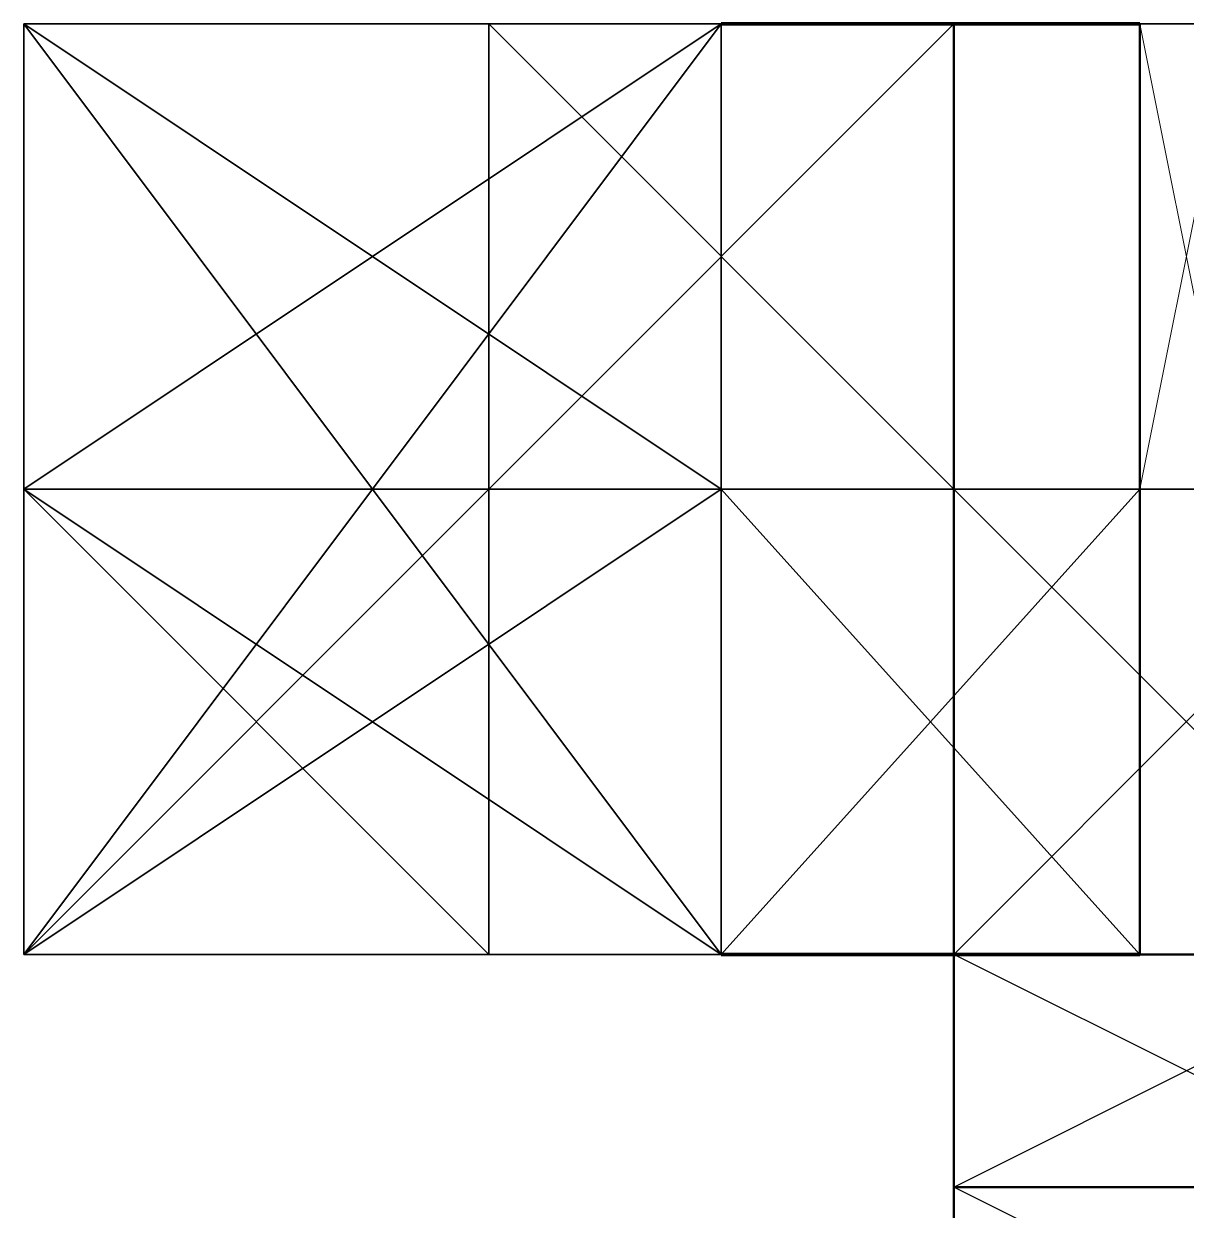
# Model space of a CAD drawing. Header units: metres. Extents: x 0 to 40, y 0 to 40.
# Drawn here: x 0 to 20, y 19.6 to 40 of the extents above; entities that cross this region are included whole.
import ezdxf

# ---------------------------------------------------------------- set-up
doc = ezdxf.new("R2010")
doc.units = ezdxf.units.M
for name, color, linetype, lineweight in [('beam_x', 3, 'Continuous', 35), ('beam_y', 30, 'Continuous', 35), ('brace_floor', 7, 'Continuous', 18), ('brace_space', 250, 'Continuous', 35), ('brace_xz', 1, 'Continuous', 25), ('brace_yz', 6, 'Continuous', 25), ('bridge_beam', 6, 'Continuous', 50), ('bridge_brace_bot', 220, 'Continuous', 30), ('bridge_brace_face', 230, 'Continuous', 30), ('bridge_brace_top', 210, 'Continuous', 30), ('bridge_column', 200, 'Continuous', 40), ('bridge_shear_yz', 10, 'Continuous', 40), ('bridge_truss_side', 6, 'Continuous', 35), ('column', 5, 'Continuous', 50), ('core_wall', 44, 'Continuous', 50), ('shear_wall_xz', 140, 'Continuous', 70)]:
    doc.layers.add(name, color=color, linetype=linetype, lineweight=lineweight)

msp = doc.modelspace()

# ---------------------------------------------------------------- linework, layer by layer
at = {"layer": 'beam_x'}
for p, q in [((0, 40), (8, 40)), ((0, 40, 9), (8, 40, 9)), ((0, 40, 15), (8, 40, 15)), ((0, 40, 21), (8, 40, 21)), ((0, 40, 27), (8, 40, 27)), ((0, 40, 33), (8, 40, 33)), ((0, 40, 39), (8, 40, 39)), ((0, 40, 45), (8, 40, 45)), ((0, 40, 51), (8, 40, 51)), ((0, 40, 57), (8, 40, 57)), ((0, 40, 63), (8, 40, 63)), ((0, 40, 69), (8, 40, 69)), ((0, 40, 75), (8, 40, 75)), ((8, 40), (16, 40)), ((8, 40, 9), (16, 40, 9)), ((8, 40, 15), (16, 40, 15)), ((8, 40, 21), (16, 40, 21)), ((8, 40, 27), (16, 40, 27)), ((8, 40, 33), (16, 40, 33)), ((8, 40, 39), (16, 40, 39)), ((8, 40, 45), (16, 40, 45)), ((8, 40, 51), (16, 40, 51)), ((8, 40, 57), (16, 40, 57)), ((8, 40, 63), (16, 40, 63)), ((8, 40, 69), (16, 40, 69)), ((8, 40, 75), (16, 40, 75)), ((12, 40, 81), (19.2, 40, 81)), ((12, 40, 87), (19.2, 40, 87)), ((12, 40, 93), (19.2, 40, 93)), ((12, 40, 99), (19.2, 40, 99)), ((12, 40, 105), (19.2, 40, 105)), ((12, 40, 111), (19.2, 40, 111)), ((12, 40, 117), (19.2, 40, 117)), ((12, 40, 123), (19.2, 40, 123)), ((12, 40, 129), (19.2, 40, 129)), ((12, 40, 135), (19.2, 40, 135)), ((12, 40, 141), (19.2, 40, 141)), ((12, 40, 147), (19.2, 40, 147)), ((12, 40, 153), (19.2, 40, 153)), ((16, 40), (24, 40)), ((16, 40, 9), (24, 40, 9)), ((16, 40, 15), (24, 40, 15)), ((16, 40, 21), (24, 40, 21)), ((16, 40, 27), (24, 40, 27)), ((16, 40, 33), (24, 40, 33)), ((16, 40, 39), (24, 40, 39)), ((16, 40, 45), (24, 40, 45)), ((16, 40, 51), (24, 40, 51)), ((16, 40, 57), (24, 40, 57)), ((16, 40, 63), (24, 40, 63)), ((16, 40, 69), (24, 40, 69)), ((16, 40, 75), (24, 40, 75)), ((19.2, 40, 81), (20.8, 40, 81)), ((19.2, 40, 87), (20.8, 40, 87)), ((19.2, 40, 93), (20.8, 40, 93)), ((19.2, 40, 99), (20.8, 40, 99)), ((19.2, 40, 105), (20.8, 40, 105)), ((19.2, 40, 111), (20.8, 40, 111)), ((19.2, 40, 117), (20.8, 40, 117)), ((19.2, 40, 123), (20.8, 40, 123)), ((19.2, 40, 129), (20.8, 40, 129)), ((19.2, 40, 135), (20.8, 40, 135)), ((19.2, 40, 141), (20.8, 40, 141)), ((19.2, 40, 147), (20.8, 40, 147)), ((19.2, 40, 153), (20.8, 40, 153)), ((0, 32), (8, 32)), ((0, 32, 9), (8, 32, 9)), ((0, 32, 15), (8, 32, 15)), ((0, 32, 21), (8, 32, 21)), ((0, 32, 27), (8, 32, 27)), ((0, 32, 33), (8, 32, 33)), ((0, 32, 39), (8, 32, 39)), ((0, 32, 45), (8, 32, 45)), ((0, 32, 51), (8, 32, 51)), ((0, 32, 57), (8, 32, 57)), ((0, 32, 63), (8, 32, 63)), ((0, 32, 69), (8, 32, 69)), ((0, 32, 75), (8, 32, 75)), ((8, 32), (16, 32)), ((8, 32, 9), (16, 32, 9)), ((8, 32, 15), (16, 32, 15)), ((8, 32, 21), (16, 32, 21)), ((8, 32, 27), (16, 32, 27)), ((8, 32, 33), (16, 32, 33)), ((8, 32, 39), (16, 32, 39)), ((8, 32, 45), (16, 32, 45)), ((8, 32, 51), (16, 32, 51)), ((8, 32, 57), (16, 32, 57)), ((8, 32, 63), (16, 32, 63)), ((8, 32, 69), (16, 32, 69)), ((8, 32, 75), (16, 32, 75)), ((12, 32, 81), (19.2, 32, 81)), ((12, 32, 87), (19.2, 32, 87)), ((12, 32, 93), (19.2, 32, 93)), ((12, 32, 99), (19.2, 32, 99)), ((12, 32, 105), (19.2, 32, 105)), ((12, 32, 111), (19.2, 32, 111)), ((12, 32, 117), (19.2, 32, 117)), ((12, 32, 123), (19.2, 32, 123)), ((12, 32, 129), (19.2, 32, 129)), ((12, 32, 135), (19.2, 32, 135)), ((12, 32, 141), (19.2, 32, 141)), ((12, 32, 147), (19.2, 32, 147)), ((12, 32, 153), (19.2, 32, 153)), ((16, 32), (24, 32)), ((16, 32, 9), (24, 32, 9)), ((16, 32, 15), (24, 32, 15)), ((16, 32, 21), (24, 32, 21)), ((16, 32, 27), (24, 32, 27)), ((16, 32, 33), (24, 32, 33)), ((16, 32, 39), (24, 32, 39)), ((16, 32, 45), (24, 32, 45)), ((16, 32, 51), (24, 32, 51)), ((16, 32, 57), (24, 32, 57)), ((16, 32, 63), (24, 32, 63)), ((16, 32, 69), (24, 32, 69)), ((16, 32, 75), (24, 32, 75)), ((19.2, 32, 81), (20.8, 32, 81)), ((19.2, 32, 87), (20.8, 32, 87)), ((19.2, 32, 93), (20.8, 32, 93)), ((19.2, 32, 99), (20.8, 32, 99)), ((19.2, 32, 105), (20.8, 32, 105)), ((19.2, 32, 111), (20.8, 32, 111)), ((19.2, 32, 117), (20.8, 32, 117)), ((19.2, 32, 123), (20.8, 32, 123)), ((19.2, 32, 129), (20.8, 32, 129)), ((19.2, 32, 135), (20.8, 32, 135)), ((19.2, 32, 141), (20.8, 32, 141)), ((19.2, 32, 147), (20.8, 32, 147)), ((19.2, 32, 153), (20.8, 32, 153)), ((0, 24), (8, 24)), ((0, 24, 9), (8, 24, 9)), ((0, 24, 15), (8, 24, 15)), ((0, 24, 21), (8, 24, 21)), ((0, 24, 27), (8, 24, 27)), ((0, 24, 33), (8, 24, 33)), ((0, 24, 39), (8, 24, 39)), ((0, 24, 45), (8, 24, 45)), ((0, 24, 51), (8, 24, 51)), ((0, 24, 57), (8, 24, 57)), ((0, 24, 63), (8, 24, 63)), ((0, 24, 69), (8, 24, 69)), ((0, 24, 75), (8, 24, 75)), ((8, 24), (16, 24)), ((8, 24, 9), (16, 24, 9)), ((8, 24, 15), (16, 24, 15)), ((8, 24, 21), (16, 24, 21)), ((8, 24, 27), (16, 24, 27)), ((8, 24, 33), (16, 24, 33)), ((8, 24, 39), (16, 24, 39)), ((8, 24, 45), (16, 24, 45)), ((8, 24, 51), (16, 24, 51)), ((8, 24, 57), (16, 24, 57)), ((8, 24, 63), (16, 24, 63)), ((8, 24, 69), (16, 24, 69)), ((8, 24, 75), (16, 24, 75)), ((12, 24, 81), (19.2, 24, 81)), ((12, 24, 87), (19.2, 24, 87)), ((12, 24, 93), (19.2, 24, 93)), ((12, 24, 99), (19.2, 24, 99)), ((12, 24, 105), (19.2, 24, 105)), ((12, 24, 111), (19.2, 24, 111)), ((12, 24, 117), (19.2, 24, 117)), ((12, 24, 123), (19.2, 24, 123)), ((12, 24, 129), (19.2, 24, 129)), ((12, 24, 135), (19.2, 24, 135)), ((12, 24, 141), (19.2, 24, 141)), ((12, 24, 147), (19.2, 24, 147)), ((12, 24, 153), (19.2, 24, 153)), ((16, 24), (24, 24)), ((16, 24, 9), (24, 24, 9)), ((16, 24, 15), (24, 24, 15)), ((16, 24, 21), (24, 24, 21)), ((16, 24, 27), (24, 24, 27)), ((16, 24, 33), (24, 24, 33)), ((16, 24, 39), (24, 24, 39)), ((16, 24, 45), (24, 24, 45)), ((16, 24, 51), (24, 24, 51)), ((16, 24, 57), (24, 24, 57)), ((16, 24, 63), (24, 24, 63)), ((16, 24, 69), (24, 24, 69)), ((16, 24, 75), (24, 24, 75)), ((19.2, 24, 81), (20.8, 24, 81)), ((19.2, 24, 87), (20.8, 24, 87)), ((19.2, 24, 93), (20.8, 24, 93)), ((19.2, 24, 99), (20.8, 24, 99)), ((19.2, 24, 105), (20.8, 24, 105)), ((19.2, 24, 111), (20.8, 24, 111)), ((19.2, 24, 117), (20.8, 24, 117)), ((19.2, 24, 123), (20.8, 24, 123)), ((19.2, 24, 129), (20.8, 24, 129)), ((19.2, 24, 135), (20.8, 24, 135)), ((19.2, 24, 141), (20.8, 24, 141)), ((19.2, 24, 147), (20.8, 24, 147)), ((19.2, 24, 153), (20.8, 24, 153))]:
    msp.add_line(p, q, dxfattribs=at)
at = {"layer": 'beam_y'}
for p, q in [((0, 32), (0, 40)), ((0, 32, 9), (0, 40, 9)), ((0, 32, 15), (0, 40, 15)), ((0, 32, 21), (0, 40, 21)), ((0, 32, 27), (0, 40, 27)), ((0, 32, 33), (0, 40, 33)), ((0, 32, 39), (0, 40, 39)), ((0, 32, 45), (0, 40, 45)), ((0, 32, 51), (0, 40, 51)), ((0, 32, 57), (0, 40, 57)), ((0, 32, 63), (0, 40, 63)), ((0, 32, 69), (0, 40, 69)), ((0, 32, 75), (0, 40, 75)), ((8, 32), (8, 40)), ((8, 32, 9), (8, 40, 9)), ((8, 32, 15), (8, 40, 15)), ((8, 32, 21), (8, 40, 21)), ((8, 32, 27), (8, 40, 27)), ((8, 32, 33), (8, 40, 33)), ((8, 32, 39), (8, 40, 39)), ((8, 32, 45), (8, 40, 45)), ((8, 32, 51), (8, 40, 51)), ((8, 32, 57), (8, 40, 57)), ((8, 32, 63), (8, 40, 63)), ((8, 32, 69), (8, 40, 69)), ((8, 32, 75), (8, 40, 75)), ((12, 32, 81), (12, 40, 81)), ((12, 32, 87), (12, 40, 87)), ((12, 32, 93), (12, 40, 93)), ((12, 32, 99), (12, 40, 99)), ((12, 32, 105), (12, 40, 105)), ((12, 32, 111), (12, 40, 111)), ((12, 32, 117), (12, 40, 117)), ((12, 32, 123), (12, 40, 123)), ((12, 32, 129), (12, 40, 129)), ((12, 32, 135), (12, 40, 135)), ((12, 32, 141), (12, 40, 141)), ((12, 32, 147), (12, 40, 147)), ((12, 32, 153), (12, 40, 153)), ((16, 32), (16, 40)), ((16, 32, 9), (16, 40, 9)), ((16, 32, 15), (16, 40, 15)), ((16, 32, 21), (16, 40, 21)), ((16, 32, 27), (16, 40, 27)), ((16, 32, 33), (16, 40, 33)), ((16, 32, 39), (16, 40, 39)), ((16, 32, 45), (16, 40, 45)), ((16, 32, 51), (16, 40, 51)), ((16, 32, 57), (16, 40, 57)), ((16, 32, 63), (16, 40, 63)), ((16, 32, 69), (16, 40, 69)), ((16, 32, 75), (16, 40, 75)), ((19.2, 32, 81), (19.2, 40, 81)), ((19.2, 32, 87), (19.2, 40, 87)), ((19.2, 32, 93), (19.2, 40, 93)), ((19.2, 32, 99), (19.2, 40, 99)), ((19.2, 32, 105), (19.2, 40, 105)), ((19.2, 32, 111), (19.2, 40, 111)), ((19.2, 32, 117), (19.2, 40, 117)), ((19.2, 32, 123), (19.2, 40, 123)), ((19.2, 32, 129), (19.2, 40, 129)), ((19.2, 32, 135), (19.2, 40, 135)), ((19.2, 32, 141), (19.2, 40, 141)), ((19.2, 32, 147), (19.2, 40, 147)), ((19.2, 32, 153), (19.2, 40, 153)), ((0, 24), (0, 32)), ((0, 24, 9), (0, 32, 9)), ((0, 24, 15), (0, 32, 15)), ((0, 24, 21), (0, 32, 21)), ((0, 24, 27), (0, 32, 27)), ((0, 24, 33), (0, 32, 33)), ((0, 24, 39), (0, 32, 39)), ((0, 24, 45), (0, 32, 45)), ((0, 24, 51), (0, 32, 51)), ((0, 24, 57), (0, 32, 57)), ((0, 24, 63), (0, 32, 63)), ((0, 24, 69), (0, 32, 69)), ((0, 24, 75), (0, 32, 75)), ((8, 24), (8, 32)), ((8, 24, 9), (8, 32, 9)), ((8, 24, 15), (8, 32, 15)), ((8, 24, 21), (8, 32, 21)), ((8, 24, 27), (8, 32, 27)), ((8, 24, 33), (8, 32, 33)), ((8, 24, 39), (8, 32, 39)), ((8, 24, 45), (8, 32, 45)), ((8, 24, 51), (8, 32, 51)), ((8, 24, 57), (8, 32, 57)), ((8, 24, 63), (8, 32, 63)), ((8, 24, 69), (8, 32, 69)), ((8, 24, 75), (8, 32, 75)), ((12, 24, 81), (12, 32, 81)), ((12, 24, 87), (12, 32, 87)), ((12, 24, 93), (12, 32, 93)), ((12, 24, 99), (12, 32, 99)), ((12, 24, 105), (12, 32, 105)), ((12, 24, 111), (12, 32, 111)), ((12, 24, 117), (12, 32, 117)), ((12, 24, 123), (12, 32, 123)), ((12, 24, 129), (12, 32, 129)), ((12, 24, 135), (12, 32, 135)), ((12, 24, 141), (12, 32, 141)), ((12, 24, 147), (12, 32, 147)), ((12, 24, 153), (12, 32, 153)), ((16, 24), (16, 32)), ((16, 24, 9), (16, 32, 9)), ((16, 24, 15), (16, 32, 15)), ((16, 24, 21), (16, 32, 21)), ((16, 24, 27), (16, 32, 27)), ((16, 24, 33), (16, 32, 33)), ((16, 24, 39), (16, 32, 39)), ((16, 24, 45), (16, 32, 45)), ((16, 24, 51), (16, 32, 51)), ((16, 24, 57), (16, 32, 57)), ((16, 24, 63), (16, 32, 63)), ((16, 24, 69), (16, 32, 69)), ((16, 24, 75), (16, 32, 75)), ((19.2, 24, 81), (19.2, 32, 81)), ((19.2, 24, 87), (19.2, 32, 87)), ((19.2, 24, 93), (19.2, 32, 93)), ((19.2, 24, 99), (19.2, 32, 99)), ((19.2, 24, 105), (19.2, 32, 105)), ((19.2, 24, 111), (19.2, 32, 111)), ((19.2, 24, 117), (19.2, 32, 117)), ((19.2, 24, 123), (19.2, 32, 123)), ((19.2, 24, 129), (19.2, 32, 129)), ((19.2, 24, 135), (19.2, 32, 135)), ((19.2, 24, 141), (19.2, 32, 141)), ((19.2, 24, 147), (19.2, 32, 147)), ((19.2, 24, 153), (19.2, 32, 153))]:
    msp.add_line(p, q, dxfattribs=at)
at = {"layer": 'brace_floor'}
for p, q in [((8, 32), (16, 40)), ((16, 32), (8, 40)), ((8, 32, 39), (16, 40, 39)), ((16, 32, 39), (8, 40, 39)), ((8, 32, 75), (16, 40, 75)), ((16, 32, 75), (8, 40, 75)), ((19.2, 32, 111), (20.8, 40, 111)), ((20.8, 32, 111), (19.2, 40, 111)), ((19.2, 32, 147), (20.8, 40, 147)), ((20.8, 32, 147), (19.2, 40, 147)), ((0, 24), (8, 32)), ((8, 24), (0, 32)), ((0, 24, 39), (8, 32, 39)), ((8, 24, 39), (0, 32, 39)), ((0, 24, 75), (8, 32, 75)), ((8, 24, 75), (0, 32, 75)), ((12, 24, 111), (19.2, 32, 111)), ((19.2, 24, 111), (12, 32, 111)), ((12, 24, 147), (19.2, 32, 147)), ((19.2, 24, 147), (12, 32, 147)), ((16, 24), (24, 32)), ((24, 24), (16, 32)), ((16, 24, 39), (24, 32, 39)), ((24, 24, 39), (16, 32, 39)), ((16, 24, 75), (24, 32, 75)), ((24, 24, 75), (16, 32, 75))]:
    msp.add_line(p, q, dxfattribs=at)
at = {"layer": 'brace_space'}
for p, q in [((0, 24, 75), (12, 40, 81)), ((0, 32, 75), (12, 40, 81)), ((0, 40, 75), (12, 24, 81)), ((0, 40, 75), (12, 32, 81)), ((0, 40, 75), (12, 40, 81)), ((0, 24, 75), (12, 32, 81)), ((0, 32, 75), (12, 24, 81)), ((0, 32, 75), (12, 32, 81)), ((0, 24, 75), (12, 24, 81))]:
    msp.add_line(p, q, dxfattribs=at)
at = {"layer": 'brace_xz'}
for p, q in [((0, 40), (8, 40, 9)), ((8, 40), (0, 40, 9)), ((0, 40, 27), (8, 40, 39)), ((8, 40, 27), (0, 40, 39)), ((0, 40, 51), (8, 40, 63)), ((8, 40, 51), (0, 40, 63)), ((8, 40), (16, 40, 9)), ((16, 40), (8, 40, 9)), ((8, 40, 15), (16, 40, 27)), ((16, 40, 15), (8, 40, 27)), ((8, 40, 39), (16, 40, 51)), ((16, 40, 39), (8, 40, 51)), ((8, 40, 63), (16, 40, 75)), ((16, 40, 63), (8, 40, 75)), ((12, 40, 87), (19.2, 40, 99)), ((19.2, 40, 87), (12, 40, 99)), ((12, 40, 99), (19.2, 40, 111)), ((19.2, 40, 99), (12, 40, 111)), ((12, 40, 111), (19.2, 40, 123)), ((19.2, 40, 111), (12, 40, 123)), ((12, 40, 123), (19.2, 40, 135)), ((19.2, 40, 123), (12, 40, 135)), ((12, 40, 135), (19.2, 40, 147)), ((19.2, 40, 135), (12, 40, 147)), ((16, 40), (24, 40, 9)), ((24, 40), (16, 40, 9)), ((16, 40, 27), (24, 40, 39)), ((24, 40, 27), (16, 40, 39)), ((16, 40, 51), (24, 40, 63)), ((24, 40, 51), (16, 40, 63)), ((0, 32), (8, 32, 9)), ((8, 32), (0, 32, 9)), ((0, 32, 15), (8, 32, 27)), ((8, 32, 15), (0, 32, 27)), ((0, 32, 39), (8, 32, 51)), ((8, 32, 39), (0, 32, 51)), ((0, 32, 63), (8, 32, 75)), ((8, 32, 63), (0, 32, 75)), ((8, 32), (16, 32, 9)), ((16, 32), (8, 32, 9)), ((8, 32, 27), (16, 32, 39)), ((16, 32, 27), (8, 32, 39)), ((8, 32, 51), (16, 32, 63)), ((16, 32, 51), (8, 32, 63)), ((12, 32, 87), (19.2, 32, 99)), ((19.2, 32, 87), (12, 32, 99)), ((12, 32, 99), (19.2, 32, 111)), ((19.2, 32, 99), (12, 32, 111)), ((12, 32, 111), (19.2, 32, 123)), ((19.2, 32, 111), (12, 32, 123)), ((12, 32, 123), (19.2, 32, 135)), ((19.2, 32, 123), (12, 32, 135)), ((12, 32, 135), (19.2, 32, 147)), ((19.2, 32, 135), (12, 32, 147)), ((16, 32), (24, 32, 9)), ((24, 32), (16, 32, 9)), ((16, 32, 15), (24, 32, 27)), ((24, 32, 15), (16, 32, 27)), ((16, 32, 39), (24, 32, 51)), ((24, 32, 39), (16, 32, 51)), ((16, 32, 63), (24, 32, 75)), ((24, 32, 63), (16, 32, 75)), ((0, 24), (8, 24, 9)), ((8, 24), (0, 24, 9)), ((0, 24, 27), (8, 24, 39)), ((8, 24, 27), (0, 24, 39)), ((0, 24, 51), (8, 24, 63)), ((8, 24, 51), (0, 24, 63)), ((8, 24), (16, 24, 9)), ((16, 24), (8, 24, 9)), ((8, 24, 15), (16, 24, 27)), ((16, 24, 15), (8, 24, 27)), ((8, 24, 39), (16, 24, 51)), ((16, 24, 39), (8, 24, 51)), ((8, 24, 63), (16, 24, 75)), ((16, 24, 63), (8, 24, 75)), ((12, 24, 87), (19.2, 24, 99)), ((19.2, 24, 87), (12, 24, 99)), ((12, 24, 99), (19.2, 24, 111)), ((19.2, 24, 99), (12, 24, 111)), ((12, 24, 111), (19.2, 24, 123)), ((19.2, 24, 111), (12, 24, 123)), ((12, 24, 123), (19.2, 24, 135)), ((19.2, 24, 123), (12, 24, 135)), ((12, 24, 135), (19.2, 24, 147)), ((19.2, 24, 135), (12, 24, 147)), ((16, 24), (24, 24, 9)), ((24, 24), (16, 24, 9)), ((16, 24, 27), (24, 24, 39)), ((24, 24, 27), (16, 24, 39)), ((16, 24, 51), (24, 24, 63)), ((24, 24, 51), (16, 24, 63))]:
    msp.add_line(p, q, dxfattribs=at)
at = {"layer": 'brace_yz'}
for p, q in [((0, 32), (0, 40, 9)), ((0, 40), (0, 32, 9)), ((0, 32, 15), (0, 40, 27)), ((0, 40, 15), (0, 32, 27)), ((0, 32, 27), (0, 40, 39)), ((0, 40, 27), (0, 32, 39)), ((0, 32, 39), (0, 40, 51)), ((0, 40, 39), (0, 32, 51)), ((0, 32, 51), (0, 40, 63)), ((0, 40, 51), (0, 32, 63)), ((0, 32, 63), (0, 40, 75)), ((0, 40, 63), (0, 32, 75)), ((8, 32), (8, 40, 9)), ((8, 40), (8, 32, 9)), ((12, 32, 99), (12, 40, 111)), ((12, 40, 99), (12, 32, 111)), ((12, 32, 123), (12, 40, 135)), ((12, 40, 123), (12, 32, 135)), ((16, 32), (16, 40, 9)), ((16, 40), (16, 32, 9)), ((0, 24), (0, 32, 9)), ((0, 32), (0, 24, 9)), ((0, 24, 15), (0, 32, 27)), ((0, 32, 15), (0, 24, 27)), ((0, 24, 27), (0, 32, 39)), ((0, 32, 27), (0, 24, 39)), ((0, 24, 39), (0, 32, 51)), ((0, 32, 39), (0, 24, 51)), ((0, 24, 51), (0, 32, 63)), ((0, 32, 51), (0, 24, 63)), ((0, 24, 63), (0, 32, 75)), ((0, 32, 63), (0, 24, 75)), ((8, 24), (8, 32, 9)), ((8, 32), (8, 24, 9)), ((12, 24, 99), (12, 32, 111)), ((12, 32, 99), (12, 24, 111)), ((12, 24, 123), (12, 32, 135)), ((12, 32, 123), (12, 24, 135)), ((16, 24), (16, 32, 9)), ((16, 32), (16, 24, 9))]:
    msp.add_line(p, q, dxfattribs=at)
at = {"layer": 'bridge_beam'}
for p, q in [((16, 24, 33), (24, 24, 33)), ((16, 20, 33), (16, 24, 33)), ((16, 24, 39), (24, 24, 39)), ((16, 20, 39), (16, 24, 39)), ((16, 24, 69), (24, 24, 69)), ((16, 20, 69), (16, 24, 69)), ((16, 24, 75), (24, 24, 75)), ((16, 20, 75), (16, 24, 75)), ((16, 24, 105), (24, 24, 105)), ((16, 20, 105), (16, 24, 105)), ((16, 24, 111), (24, 24, 111)), ((16, 20, 111), (16, 24, 111)), ((16, 24, 141), (24, 24, 141)), ((16, 20, 141), (16, 24, 141)), ((16, 24, 153), (24, 24, 153)), ((16, 20, 153), (16, 24, 153)), ((16, 20, 33), (24, 20, 33)), ((16, 16, 33), (16, 20, 33)), ((16, 20, 39), (24, 20, 39)), ((16, 16, 39), (16, 20, 39)), ((16, 20, 69), (24, 20, 69)), ((16, 16, 69), (16, 20, 69)), ((16, 20, 75), (24, 20, 75)), ((16, 16, 75), (16, 20, 75)), ((16, 20, 105), (24, 20, 105)), ((16, 16, 105), (16, 20, 105)), ((16, 20, 111), (24, 20, 111)), ((16, 16, 111), (16, 20, 111)), ((16, 20, 141), (24, 20, 141)), ((16, 16, 141), (16, 20, 141)), ((16, 20, 153), (24, 20, 153)), ((16, 16, 153), (16, 20, 153))]:
    msp.add_line(p, q, dxfattribs=at)
at = {"layer": 'bridge_brace_bot'}
for p, q in [((16, 20, 33), (24, 24, 33)), ((24, 20, 33), (16, 24, 33)), ((16, 20, 69), (24, 24, 69)), ((24, 20, 69), (16, 24, 69)), ((16, 20, 105), (24, 24, 105)), ((24, 20, 105), (16, 24, 105)), ((16, 20, 141), (24, 24, 141)), ((24, 20, 141), (16, 24, 141)), ((24, 16, 33), (16, 20, 33)), ((24, 16, 69), (16, 20, 69)), ((24, 16, 105), (16, 20, 105)), ((24, 16, 141), (16, 20, 141))]:
    msp.add_line(p, q, dxfattribs=at)
at = {"layer": 'bridge_brace_face'}
for p, q in [((16, 24, 33), (24, 24, 39)), ((24, 24, 33), (16, 24, 39)), ((16, 24, 69), (24, 24, 75)), ((24, 24, 69), (16, 24, 75)), ((16, 24, 105), (24, 24, 111)), ((24, 24, 105), (16, 24, 111)), ((16, 24, 141), (24, 24, 153)), ((24, 24, 141), (16, 24, 153))]:
    msp.add_line(p, q, dxfattribs=at)
at = {"layer": 'bridge_brace_top'}
for p, q in [((16, 20, 39), (24, 24, 39)), ((24, 20, 39), (16, 24, 39)), ((16, 20, 75), (24, 24, 75)), ((24, 20, 75), (16, 24, 75)), ((16, 20, 111), (24, 24, 111)), ((24, 20, 111), (16, 24, 111)), ((16, 20, 153), (24, 24, 153)), ((24, 20, 153), (16, 24, 153)), ((24, 16, 39), (16, 20, 39)), ((24, 16, 75), (16, 20, 75)), ((24, 16, 111), (16, 20, 111)), ((24, 16, 153), (16, 20, 153))]:
    msp.add_line(p, q, dxfattribs=at)
at = {"layer": 'bridge_column'}
for p, q in [((16, 24, 33), (16, 24, 39)), ((16, 24, 69), (16, 24, 75)), ((16, 24, 105), (16, 24, 111)), ((16, 24, 141), (16, 24, 153)), ((16, 20, 33), (16, 20, 39)), ((16, 20, 69), (16, 20, 75)), ((16, 20, 105), (16, 20, 111)), ((16, 20, 141), (16, 20, 153))]:
    msp.add_line(p, q, dxfattribs=at)
at = {"layer": 'bridge_shear_yz'}
for p, q in [((16, 20, 33), (16, 24, 39)), ((16, 20, 39), (16, 24, 33)), ((16, 20, 69), (16, 24, 75)), ((16, 20, 75), (16, 24, 69)), ((16, 20, 105), (16, 24, 111)), ((16, 20, 111), (16, 24, 105)), ((16, 20, 141), (16, 24, 153)), ((16, 20, 153), (16, 24, 141)), ((16, 16, 33), (16, 20, 39)), ((16, 16, 39), (16, 20, 33)), ((16, 16, 69), (16, 20, 75)), ((16, 16, 75), (16, 20, 69)), ((16, 16, 105), (16, 20, 111)), ((16, 16, 111), (16, 20, 105)), ((16, 16, 141), (16, 20, 153)), ((16, 16, 153), (16, 20, 141))]:
    msp.add_line(p, q, dxfattribs=at)
at = {"layer": 'bridge_truss_side'}
for p, q in [((16, 20, 33), (16, 24, 39)), ((16, 20, 39), (16, 24, 33)), ((16, 20, 69), (16, 24, 75)), ((16, 20, 75), (16, 24, 69)), ((16, 20, 105), (16, 24, 111)), ((16, 20, 111), (16, 24, 105)), ((16, 20, 141), (16, 24, 153)), ((16, 20, 153), (16, 24, 141)), ((16, 16, 33), (16, 20, 39)), ((16, 16, 39), (16, 20, 33)), ((16, 16, 69), (16, 20, 75)), ((16, 16, 75), (16, 20, 69)), ((16, 16, 105), (16, 20, 111)), ((16, 16, 111), (16, 20, 105)), ((16, 16, 141), (16, 20, 153)), ((16, 16, 153), (16, 20, 141))]:
    msp.add_line(p, q, dxfattribs=at)
at = {"layer": 'column'}
for p, q in [((0, 40), (0, 40, 9)), ((0, 40, 9), (0, 40, 15)), ((0, 40, 15), (0, 40, 21)), ((0, 40, 21), (0, 40, 27)), ((0, 40, 27), (0, 40, 33)), ((0, 40, 33), (0, 40, 39)), ((0, 40, 39), (0, 40, 45)), ((0, 40, 45), (0, 40, 51)), ((0, 40, 51), (0, 40, 57)), ((0, 40, 57), (0, 40, 63)), ((0, 40, 63), (0, 40, 69)), ((0, 40, 69), (0, 40, 75)), ((8, 40), (8, 40, 9)), ((8, 40, 9), (8, 40, 15)), ((8, 40, 15), (8, 40, 21)), ((8, 40, 21), (8, 40, 27)), ((8, 40, 27), (8, 40, 33)), ((8, 40, 33), (8, 40, 39)), ((8, 40, 39), (8, 40, 45)), ((8, 40, 45), (8, 40, 51)), ((8, 40, 51), (8, 40, 57)), ((8, 40, 57), (8, 40, 63)), ((8, 40, 63), (8, 40, 69)), ((8, 40, 69), (8, 40, 75)), ((12, 40, 81), (12, 40, 87)), ((12, 40, 87), (12, 40, 93)), ((12, 40, 93), (12, 40, 99)), ((12, 40, 99), (12, 40, 105)), ((12, 40, 105), (12, 40, 111)), ((12, 40, 111), (12, 40, 117)), ((12, 40, 117), (12, 40, 123)), ((12, 40, 123), (12, 40, 129)), ((12, 40, 129), (12, 40, 135)), ((12, 40, 135), (12, 40, 141)), ((12, 40, 141), (12, 40, 147)), ((12, 40, 147), (12, 40, 153)), ((16, 40), (16, 40, 9)), ((16, 40, 9), (16, 40, 15)), ((16, 40, 15), (16, 40, 21)), ((16, 40, 21), (16, 40, 27)), ((16, 40, 27), (16, 40, 33)), ((16, 40, 33), (16, 40, 39)), ((16, 40, 39), (16, 40, 45)), ((16, 40, 45), (16, 40, 51)), ((16, 40, 51), (16, 40, 57)), ((16, 40, 57), (16, 40, 63)), ((16, 40, 63), (16, 40, 69)), ((16, 40, 69), (16, 40, 75)), ((19.2, 40, 81), (19.2, 40, 87)), ((19.2, 40, 87), (19.2, 40, 93)), ((19.2, 40, 93), (19.2, 40, 99)), ((19.2, 40, 99), (19.2, 40, 105)), ((19.2, 40, 105), (19.2, 40, 111)), ((19.2, 40, 111), (19.2, 40, 117)), ((19.2, 40, 117), (19.2, 40, 123)), ((19.2, 40, 123), (19.2, 40, 129)), ((19.2, 40, 129), (19.2, 40, 135)), ((19.2, 40, 135), (19.2, 40, 141)), ((19.2, 40, 141), (19.2, 40, 147)), ((19.2, 40, 147), (19.2, 40, 153)), ((0, 32), (0, 32, 9)), ((0, 32, 9), (0, 32, 15)), ((0, 32, 15), (0, 32, 21)), ((0, 32, 21), (0, 32, 27)), ((0, 32, 27), (0, 32, 33)), ((0, 32, 33), (0, 32, 39)), ((0, 32, 39), (0, 32, 45)), ((0, 32, 45), (0, 32, 51)), ((0, 32, 51), (0, 32, 57)), ((0, 32, 57), (0, 32, 63)), ((0, 32, 63), (0, 32, 69)), ((0, 32, 69), (0, 32, 75)), ((8, 32), (8, 32, 9)), ((8, 32, 9), (8, 32, 15)), ((8, 32, 15), (8, 32, 21)), ((8, 32, 21), (8, 32, 27)), ((8, 32, 27), (8, 32, 33)), ((8, 32, 33), (8, 32, 39)), ((8, 32, 39), (8, 32, 45)), ((8, 32, 45), (8, 32, 51)), ((8, 32, 51), (8, 32, 57)), ((8, 32, 57), (8, 32, 63)), ((8, 32, 63), (8, 32, 69)), ((8, 32, 69), (8, 32, 75)), ((12, 32, 81), (12, 32, 87)), ((12, 32, 87), (12, 32, 93)), ((12, 32, 93), (12, 32, 99)), ((12, 32, 99), (12, 32, 105)), ((12, 32, 105), (12, 32, 111)), ((12, 32, 111), (12, 32, 117)), ((12, 32, 117), (12, 32, 123)), ((12, 32, 123), (12, 32, 129)), ((12, 32, 129), (12, 32, 135)), ((12, 32, 135), (12, 32, 141)), ((12, 32, 141), (12, 32, 147)), ((12, 32, 147), (12, 32, 153)), ((16, 32), (16, 32, 9)), ((16, 32, 9), (16, 32, 15)), ((16, 32, 15), (16, 32, 21)), ((16, 32, 21), (16, 32, 27)), ((16, 32, 27), (16, 32, 33)), ((16, 32, 33), (16, 32, 39)), ((16, 32, 39), (16, 32, 45)), ((16, 32, 45), (16, 32, 51)), ((16, 32, 51), (16, 32, 57)), ((16, 32, 57), (16, 32, 63)), ((16, 32, 63), (16, 32, 69)), ((16, 32, 69), (16, 32, 75)), ((19.2, 32, 81), (19.2, 32, 87)), ((19.2, 32, 87), (19.2, 32, 93)), ((19.2, 32, 93), (19.2, 32, 99)), ((19.2, 32, 99), (19.2, 32, 105)), ((19.2, 32, 105), (19.2, 32, 111)), ((19.2, 32, 111), (19.2, 32, 117)), ((19.2, 32, 117), (19.2, 32, 123)), ((19.2, 32, 123), (19.2, 32, 129)), ((19.2, 32, 129), (19.2, 32, 135)), ((19.2, 32, 135), (19.2, 32, 141)), ((19.2, 32, 141), (19.2, 32, 147)), ((19.2, 32, 147), (19.2, 32, 153)), ((0, 24), (0, 24, 9)), ((0, 24, 9), (0, 24, 15)), ((0, 24, 15), (0, 24, 21)), ((0, 24, 21), (0, 24, 27)), ((0, 24, 27), (0, 24, 33)), ((0, 24, 33), (0, 24, 39)), ((0, 24, 39), (0, 24, 45)), ((0, 24, 45), (0, 24, 51)), ((0, 24, 51), (0, 24, 57)), ((0, 24, 57), (0, 24, 63)), ((0, 24, 63), (0, 24, 69)), ((0, 24, 69), (0, 24, 75)), ((8, 24), (8, 24, 9)), ((8, 24, 9), (8, 24, 15)), ((8, 24, 15), (8, 24, 21)), ((8, 24, 21), (8, 24, 27)), ((8, 24, 27), (8, 24, 33)), ((8, 24, 33), (8, 24, 39)), ((8, 24, 39), (8, 24, 45)), ((8, 24, 45), (8, 24, 51)), ((8, 24, 51), (8, 24, 57)), ((8, 24, 57), (8, 24, 63)), ((8, 24, 63), (8, 24, 69)), ((8, 24, 69), (8, 24, 75)), ((12, 24, 81), (12, 24, 87)), ((12, 24, 87), (12, 24, 93)), ((12, 24, 93), (12, 24, 99)), ((12, 24, 99), (12, 24, 105)), ((12, 24, 105), (12, 24, 111)), ((12, 24, 111), (12, 24, 117)), ((12, 24, 117), (12, 24, 123)), ((12, 24, 123), (12, 24, 129)), ((12, 24, 129), (12, 24, 135)), ((12, 24, 135), (12, 24, 141)), ((12, 24, 141), (12, 24, 147)), ((12, 24, 147), (12, 24, 153)), ((16, 24), (16, 24, 9)), ((16, 24, 9), (16, 24, 15)), ((16, 24, 15), (16, 24, 21)), ((16, 24, 21), (16, 24, 27)), ((16, 24, 27), (16, 24, 33)), ((16, 24, 33), (16, 24, 39)), ((16, 24, 39), (16, 24, 45)), ((16, 24, 45), (16, 24, 51)), ((16, 24, 51), (16, 24, 57)), ((16, 24, 57), (16, 24, 63)), ((16, 24, 63), (16, 24, 69)), ((16, 24, 69), (16, 24, 75)), ((19.2, 24, 81), (19.2, 24, 87)), ((19.2, 24, 87), (19.2, 24, 93)), ((19.2, 24, 93), (19.2, 24, 99)), ((19.2, 24, 99), (19.2, 24, 105)), ((19.2, 24, 105), (19.2, 24, 111)), ((19.2, 24, 111), (19.2, 24, 117)), ((19.2, 24, 117), (19.2, 24, 123)), ((19.2, 24, 123), (19.2, 24, 129)), ((19.2, 24, 129), (19.2, 24, 135)), ((19.2, 24, 135), (19.2, 24, 141)), ((19.2, 24, 141), (19.2, 24, 147)), ((19.2, 24, 147), (19.2, 24, 153))]:
    msp.add_line(p, q, dxfattribs=at)
at = {"layer": 'core_wall'}
for p, q in [((16, 32), (16, 40, 9)), ((16, 40), (16, 32, 9)), ((16, 32, 21), (16, 40, 27)), ((16, 40, 21), (16, 32, 27)), ((16, 32, 39), (16, 40, 45)), ((16, 40, 39), (16, 32, 45)), ((16, 32, 57), (16, 40, 63)), ((16, 40, 57), (16, 32, 63)), ((19.2, 32, 93), (19.2, 40, 99)), ((19.2, 40, 93), (19.2, 32, 99)), ((19.2, 32, 111), (19.2, 40, 117)), ((19.2, 40, 111), (19.2, 32, 117)), ((19.2, 32, 129), (19.2, 40, 135)), ((19.2, 40, 129), (19.2, 32, 135)), ((19.2, 32, 147), (19.2, 40, 153)), ((19.2, 40, 147), (19.2, 32, 153)), ((16, 24), (16, 32, 9)), ((16, 32), (16, 24, 9)), ((16, 24, 21), (16, 32, 27)), ((16, 32, 21), (16, 24, 27)), ((16, 24, 39), (16, 32, 45)), ((16, 32, 39), (16, 24, 45)), ((16, 24, 57), (16, 32, 63)), ((16, 32, 57), (16, 24, 63)), ((19.2, 24, 93), (19.2, 32, 99)), ((19.2, 32, 93), (19.2, 24, 99)), ((19.2, 24, 111), (19.2, 32, 117)), ((19.2, 32, 111), (19.2, 24, 117)), ((19.2, 24, 129), (19.2, 32, 135)), ((19.2, 32, 129), (19.2, 24, 135)), ((19.2, 24, 147), (19.2, 32, 153)), ((19.2, 32, 147), (19.2, 24, 153))]:
    msp.add_line(p, q, dxfattribs=at)
at = {"layer": 'shear_wall_xz'}
for p, q in [((12, 40, 147), (19.2, 40, 153)), ((19.2, 40, 147), (12, 40, 153)), ((12, 24, 147), (19.2, 24, 153)), ((19.2, 24, 147), (12, 24, 153))]:
    msp.add_line(p, q, dxfattribs=at)

doc.saveas('drawing.dxf')
